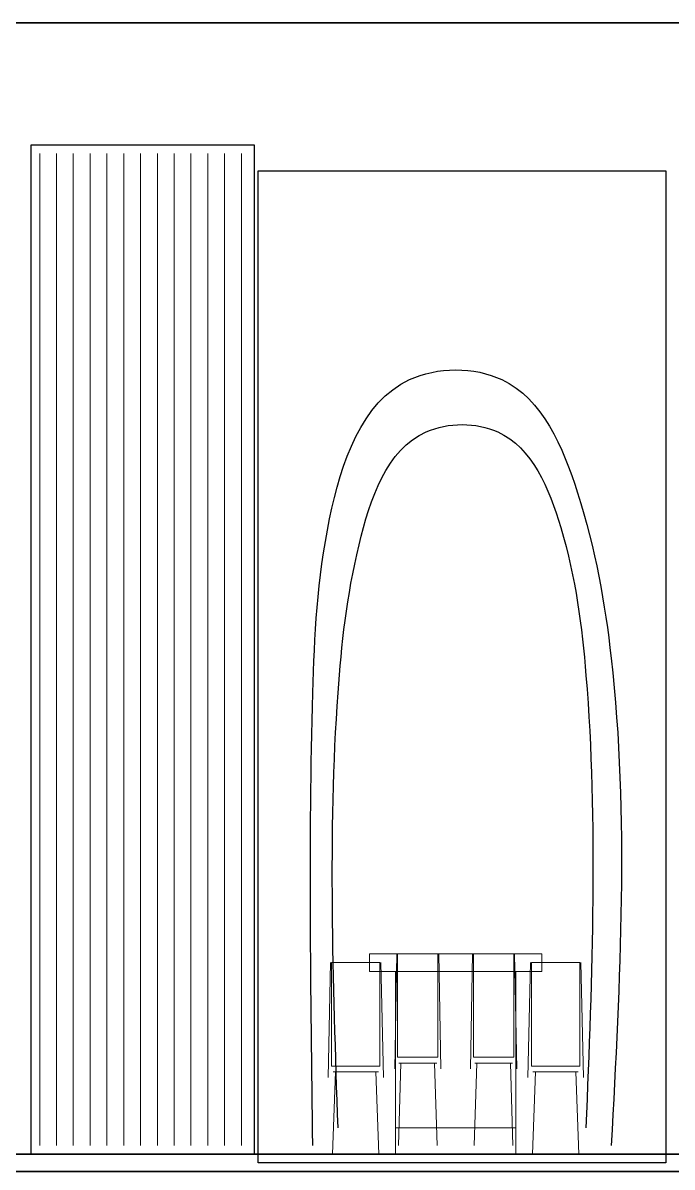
# Model space of a CAD drawing. Header units: millimetres. Extents: x -1800 to 33200, y -8500 to 38400.
# Drawn here: x 24733 to 28067, y 20422 to 26300 of the extents above; entities that cross this region are included whole.
import ezdxf

# ---------------------------------------------------------------- set-up
doc = ezdxf.new("R2010")
doc.units = ezdxf.units.MM
for name, color, linetype, lineweight in [('E-FURNITURE', 7, 'Continuous', 18), ('E-HATCH', 8, 'Continuous', 9), ('E-OUTLINE', 7, 'Continuous', 35), ('E-WALL', 7, 'Continuous', 25)]:
    doc.layers.add(name, color=color, linetype=linetype, lineweight=lineweight)

msp = doc.modelspace()

# ---------------------------------------------------------------- linework, layer by layer
at = {"layer": 'E-FURNITURE'}
for p, q in [((26653.1, 21517.4), (26642.3, 20927.4)), ((26868.9, 21517.4), (26879.7, 20927.4)), ((27042.4, 21517.4), (27031.6, 20927.4)), ((27258.2, 21517.4), (27269, 20927.4)), ((26312.9, 21472.7), (26300, 20882.7)), ((26571.9, 21472.7), (26584.9, 20882.7)), ((27339.4, 21472.7), (27326.4, 20882.7)), ((27598.3, 21472.7), (27611.3, 20882.7)), ((26645.9, 21428), (26645.9, 20489.4)), ((27265.3, 21428), (27265.3, 20489.4)), ((26674.6, 20956.9), (26661.7, 20534.1)), ((26663.8, 20956.9), (26858.1, 20956.9)), ((26847.3, 20956.9), (26860.2, 20534.1)), ((27064, 20956.9), (27051, 20534.1)), ((27053.2, 20956.9), (27247.4, 20956.9)), ((27236.6, 20956.9), (27249.6, 20534.1)), ((26338.8, 20912.2), (26323.3, 20489.4)), ((26325.9, 20912.2), (26559, 20912.2)), ((26546, 20912.2), (26561.5, 20489.4)), ((27365.3, 20912.2), (27349.7, 20489.4)), ((27352.3, 20912.2), (27585.4, 20912.2)), ((27572.4, 20912.2), (27588, 20489.4)), ((26645.9, 20623.5), (27265.3, 20623.5))]:
    msp.add_line(p, q, dxfattribs=at)
for points in [[(26513.2, 21517.4), (27398.1, 21517.4), (27398.1, 21428), (26513.2, 21428)], [(26657.4, 21517.4), (26864.6, 21517.4), (26864.6, 20986.4), (26657.4, 20986.4)], [(27046.7, 21517.4), (27253.9, 21517.4), (27253.9, 20986.4), (27046.7, 20986.4)], [(26318.1, 21472.7), (26566.7, 21472.7), (26566.7, 20941.7), (26318.1, 20941.7)], [(27344.5, 21472.7), (27593.2, 21472.7), (27593.2, 20941.7), (27344.5, 20941.7)]]:
    msp.add_lwpolyline(points, close=True, dxfattribs=at)
at = {"layer": 'E-HATCH'}
for p, q in [((24819, 25629.5), (24819, 20534.1)), ((24905.4, 25629.5), (24905.4, 20534.1)), ((24991.7, 25629.5), (24991.7, 20534.1)), ((25078, 25629.5), (25078, 20534.1)), ((25164.3, 25629.5), (25164.3, 20534.1)), ((25250.7, 25629.5), (25250.7, 20534.1)), ((25337, 25629.5), (25337, 20534.1)), ((25423.3, 25629.5), (25423.3, 20534.1)), ((25509.7, 25629.5), (25509.7, 20534.1)), ((25596, 25629.5), (25596, 20534.1)), ((25682.3, 25629.5), (25682.3, 20534.1)), ((25768.6, 25629.5), (25768.6, 20534.1)), ((25855, 25629.5), (25855, 20534.1))]:
    msp.add_line(p, q, dxfattribs=at)
at = {"layer": 'E-OUTLINE'}
msp.add_line((0, 20489.4), (32200, 20489.4), dxfattribs=at)
msp.add_lwpolyline([(0, 26300), (32200, 26300), (32200, 20400), (0, 20400)], close=True, dxfattribs=at)
at = {"layer": 'E-WALL'}
for points in [[(24775.9, 25674.2), (25919.7, 25674.2), (25919.7, 20489.4), (24775.9, 20489.4)], [(25941.3, 25540.2), (28034.7, 25540.2), (28034.7, 20444.7), (25941.3, 20444.7)]]:
    msp.add_lwpolyline(points, close=True, dxfattribs=at)
for points in [[(26221.8, 20534.1), (26221.8, 22858.3), (26308.2, 23752.3), (26718.2, 24467.4), (27193, 24467.4), (27581.5, 23886.4), (27754.2, 23037.1), (27754.2, 20534.1)], [(26351.3, 20623.5), (26351.3, 22858.3), (26459.2, 23618.2), (26804.6, 24199.2), (27171.4, 24199.2), (27495.2, 23707.6), (27624.7, 22947.7), (27624.7, 20623.5)]]:
    msp.add_spline(points, degree=3, dxfattribs=at)

doc.saveas('drawing.dxf')
